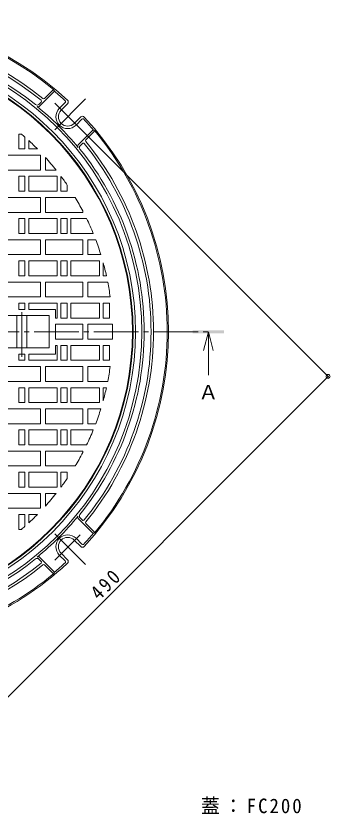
# Model space of a CAD drawing. Units: millimetres, scale not verified. Extents: x -612 to 760, y -539 to 547.
# Drawn here: x -182 to 71, y -127 to 515 of the extents above; entities that cross this region are included whole.
import ezdxf
from ezdxf.enums import TextEntityAlignment as Align

# ---------------------------------------------------------------- set-up
doc = ezdxf.new("R2010")
doc.units = ezdxf.units.MM
doc.header["$LTSCALE"] = 4
doc.header["$PDMODE"] = 32
doc.header["$PDSIZE"] = 3.2
doc.linetypes.add('CHAIN2', pattern=[12, 9, -1, 1, -1])
for name, color, linetype, lineweight in [('0-0_通り芯', 4, 'Continuous', 9), ('0-1_躯体', 2, 'Continuous', 9), ('0-2_仕上', 3, 'Continuous', 9), ('0-4_その他', 7, 'Continuous', 9), ('0-5_寸法', 7, 'Continuous', 9)]:
    doc.layers.add(name, color=color, linetype=linetype, lineweight=lineweight)
doc.styles.add('ＭＳ ゴシック', font='')
doc.styles.get('ＭＳ ゴシック').set_extended_font_data('MS Gothic')

msp = doc.modelspace()

# ---------------------------------------------------------------- linework, layer by layer
at = {"layer": '0-0_通り芯', "color": 3, "linetype": 'CHAIN2'}
msp.add_line((-599.369, 261.236), (-27.458, 261.236), dxfattribs=at)
at = {"layer": '0-1_躯体'}
for p, q in [((-151.739, 455.978), (-158.913, 448.804)), ((-150.938, 454.658), (-151.739, 455.978)), ((-150.938, 454.658), (-162.969, 442.627)), ((-161.756, 445.961), (-163.608, 444.109)), ((-142.282, 445.636), (-147.077, 440.841)), ((-140.486, 444.603), (-145.663, 439.427)), ((-129.88, 433.997), (-135.056, 428.82)), ((-128.847, 432.201), (-133.642, 427.406)), ((-119.825, 423.545), (-131.856, 411.514)), ((-118.505, 422.743), (-125.679, 415.57)), ((-119.825, 423.545), (-118.505, 422.743)), ((-128.522, 412.727), (-130.374, 410.875)), ((-119.825, 98.927), (-131.856, 110.958)), ((-128.522, 109.745), (-130.374, 111.597)), ((-118.505, 99.729), (-125.679, 106.902)), ((-119.825, 98.927), (-118.505, 99.729)), ((-129.88, 88.475), (-135.056, 93.652)), ((-128.847, 90.271), (-133.642, 95.066)), ((-161.756, 76.511), (-163.608, 78.364)), ((-150.938, 67.814), (-162.969, 79.845)), ((-142.282, 76.836), (-147.077, 81.631)), ((-140.486, 77.869), (-145.663, 83.045)), ((-151.739, 66.495), (-158.913, 73.668)), ((-150.938, 67.814), (-151.739, 66.495))]:
    msp.add_line(p, q, dxfattribs=at)
at = {"layer": '0-1_躯体', "linetype": 'CHAIN2'}
for p, q in [((-125.993, 448.49), (-150.738, 423.746)), ((-130.196, 424.668), (-150.587, 445.059)), ((-125.993, 73.982), (-150.738, 98.726)), ((-130.196, 97.805), (-150.587, 77.414))]:
    msp.add_line(p, q, dxfattribs=at)
at = {"layer": '0-1_躯体'}
for centre, radius, start, end in [((-313.247, 261.236), 254, 47.16049, 132.83951), ((-313.247, 261.236), 253, 50.32965, 129.67035), ((-313.247, 261.236), 242, 50.78658, 129.21342), ((-313.247, 261.236), 240, 50.88377, 129.11623), ((-313.247, 261.236), 234.5, 51.1898, 128.8102), ((-313.247, 261.236), 232.5, 0, 180), ((-313.247, 261.236), 227.5, 0, 180), ((-313.247, 261.236), 225.5, 0, 180), ((-313.247, 261.236), 252.5, 47.39275, 49.99844), ((-165.023, 445.523), 2, 231.19078, 315.00201), ((-162.463, 446.668), 1, 315, 50.88356), ((-159.62, 449.511), 1, 230.7869, 315), ((-142.989, 446.343), 1, 315.00401, 47.3933), ((-141.9, 446.018), 2, 315, 47.16048), ((-164.03, 443.688), 1.5, 230.72365, 315.00267), ((-313.247, 261.236), 234.2, 39.27795, 50.72205), ((-140.36, 434.124), 9.5, 135, 315), ((-140.36, 434.124), 7.5, 135, 315), ((-128.465, 432.583), 2, 42.83952, 135), ((-128.14, 431.494), 1, 42.6067, 134.99599), ((-313.247, 261.236), 252.5, 40.00156, 42.60725), ((-313.247, 261.236), 254, 317.16049, 42.83951), ((-313.247, 261.236), 253, 0, 39.67036), ((-130.796, 410.454), 1.5, 134.99733, 219.27635), ((-128.96, 409.46), 2, 134.99799, 218.80922), ((-127.815, 412.02), 1, 39.11644, 135), ((-313.247, 261.236), 240, 0, 39.11623), ((-124.972, 414.863), 1, 135, 219.2131), ((-313.247, 261.236), 242, 0, 39.21342), ((-313.247, 261.236), 234.5, 0, 38.8102), ((-313.247, 261.236), 227.5, 180, 0), ((-313.247, 261.236), 225.5, 180, 0), ((-313.247, 261.236), 232.5, 270, 0), ((-313.247, 261.236), 234.5, 321.1898, 0), ((-313.247, 261.236), 240, 320.88377, 0), ((-313.247, 261.236), 242, 320.78658, 0), ((-313.247, 261.236), 253, 320.32964, 0), ((-313.247, 261.236), 234.2, 309.27795, 320.72205), ((-130.796, 112.018), 1.5, 140.72365, 225.00267), ((-128.96, 113.012), 2, 141.19078, 225.00201), ((-127.815, 110.452), 1, 225, 320.88356), ((-124.972, 107.609), 1, 140.7869, 225), ((-140.36, 88.349), 9.5, 45, 225), ((-313.247, 261.236), 252.5, 317.39275, 319.99844), ((-140.36, 88.349), 7.5, 45, 225), ((-128.14, 90.978), 1, 225.00401, 317.3933), ((-128.465, 89.889), 2, 225, 317.16048), ((-313.247, 261.236), 234.5, 275.33652, 308.8102), ((-165.023, 76.949), 2, 44.99799, 128.80922), ((-164.03, 78.784), 1.5, 44.99733, 129.27635), ((-141.9, 76.454), 2, 312.83952, 45), ((-313.247, 261.236), 254, 272.16049, 312.83951), ((-313.247, 261.236), 242, 275.17107, 309.21342), ((-313.247, 261.236), 240, 275.24491, 309.11623), ((-162.463, 75.804), 1, 309.11644, 45), ((-159.62, 72.961), 1, 45, 129.2131), ((-313.247, 261.236), 252.5, 310.00156, 312.60725), ((-142.989, 76.129), 1, 312.6067, 44.99599), ((-313.247, 261.236), 253, 274.68007, 309.67035)]:
    msp.add_arc(centre, radius, start, end, dxfattribs=at)
at = {"layer": '0-2_仕上'}
for p, q in [((-177.601, 420.236), (-179.747, 420.236)), ((-174.747, 408.236), (-174.747, 417.756)), ((-171.747, 408.236), (-171.747, 415.05)), ((-171.747, 408.236), (-164.681, 408.236)), ((-162.247, 403.236), (-192.247, 403.236)), ((-162.247, 403.236), (-162.247, 391.236)), ((-158.247, 401.435), (-158.247, 391.236)), ((-162.247, 391.236), (-192.247, 391.236)), ((-179.747, 374.236), (-179.747, 386.236)), ((-174.747, 386.236), (-179.747, 386.236)), ((-174.747, 374.236), (-174.747, 386.236)), ((-149.598, 391.236), (-158.247, 391.236)), ((-148.747, 374.236), (-148.747, 386.236)), ((-145.747, 374.236), (-145.747, 386.234)), ((-140.747, 374.236), (-140.747, 379.239)), ((-174.747, 374.236), (-179.747, 374.236)), ((-171.747, 374.236), (-148.747, 374.236)), ((-140.747, 374.236), (-145.747, 374.236)), ((-162.247, 369.236), (-192.247, 369.236)), ((-162.247, 369.236), (-162.247, 357.236)), ((-158.247, 369.236), (-158.247, 357.236)), ((-134.314, 369.236), (-158.247, 369.236)), ((-162.247, 357.236), (-192.247, 357.236)), ((-128.247, 357.236), (-158.247, 357.236)), ((-128.247, 358.478), (-128.247, 357.236)), ((-179.747, 340.236), (-179.747, 352.236)), ((-174.747, 352.236), (-179.747, 352.236)), ((-174.747, 340.236), (-174.747, 352.236)), ((-148.747, 340.236), (-148.747, 352.236)), ((-145.747, 340.236), (-145.747, 352.236)), ((-140.747, 352.236), (-145.747, 352.236)), ((-140.747, 340.236), (-140.747, 352.236)), ((-137.747, 340.236), (-137.747, 352.236)), ((-137.747, 352.236), (-125.098, 352.236)), ((-162.247, 335.236), (-192.247, 335.236)), ((-174.747, 340.236), (-179.747, 340.236)), ((-171.747, 340.236), (-148.747, 340.236)), ((-162.247, 335.236), (-162.247, 323.236)), ((-158.247, 335.236), (-158.247, 323.236)), ((-128.247, 335.236), (-158.247, 335.236)), ((-140.747, 340.236), (-145.747, 340.236)), ((-137.747, 340.236), (-119.753, 340.236)), ((-128.247, 335.236), (-128.247, 323.236)), ((-124.247, 335.236), (-124.247, 323.236)), ((-117.786, 335.236), (-124.247, 335.236)), ((-162.247, 323.236), (-192.247, 323.236)), ((-128.247, 323.236), (-158.247, 323.236)), ((-113.655, 323.236), (-124.247, 323.236)), ((-179.747, 306.236), (-179.747, 318.236)), ((-174.747, 318.236), (-179.747, 318.236)), ((-174.747, 306.236), (-174.747, 318.236)), ((-148.747, 306.236), (-148.747, 318.236)), ((-145.747, 306.236), (-145.747, 318.236)), ((-140.747, 318.236), (-145.747, 318.236)), ((-140.747, 306.236), (-140.747, 318.236)), ((-114.747, 306.236), (-114.747, 318.236)), ((-111.747, 306.236), (-111.747, 316.721)), ((-174.747, 306.236), (-179.747, 306.236)), ((-171.747, 306.236), (-148.747, 306.236)), ((-140.747, 306.236), (-145.747, 306.236)), ((-137.747, 306.236), (-114.747, 306.236)), ((-109.149, 306.236), (-111.747, 306.236)), ((-162.247, 301.236), (-192.247, 301.236)), ((-162.247, 301.236), (-162.247, 289.236)), ((-158.247, 301.236), (-158.247, 289.236)), ((-128.247, 301.236), (-158.247, 301.236)), ((-128.247, 301.236), (-128.247, 289.236)), ((-124.247, 301.236), (-124.247, 289.236)), ((-108.11, 301.236), (-124.247, 301.236)), ((-162.247, 289.236), (-192.247, 289.236)), ((-128.247, 289.236), (-158.247, 289.236)), ((-106.131, 289.236), (-124.247, 289.236)), ((-174.747, 284.236), (-179.747, 284.236)), ((-179.747, 279.236), (-179.747, 284.236)), ((-174.747, 279.236), (-174.747, 284.236)), ((-171.747, 284.236), (-148.747, 284.236)), ((-171.747, 279.236), (-171.747, 284.236)), ((-148.747, 272.236), (-148.747, 284.236)), ((-145.747, 272.236), (-145.747, 284.236)), ((-140.747, 284.236), (-145.747, 284.236)), ((-140.747, 272.236), (-140.747, 284.236)), ((-114.747, 272.236), (-114.747, 284.236)), ((-111.747, 272.236), (-111.747, 284.236)), ((-106.747, 284.236), (-111.747, 284.236)), ((-106.747, 272.236), (-106.747, 284.236)), ((-174.747, 279.236), (-179.747, 279.236)), ((-150.247, 279.236), (-171.747, 279.236)), ((-150.247, 279.236), (-150.247, 272.236)), ((-155.247, 274.236), (-199.247, 274.236)), ((-181.247, 274.236), (-181.247, 248.236)), ((-173.247, 248.236), (-173.247, 274.236)), ((-155.247, 274.236), (-155.247, 248.236)), ((-150.247, 272.236), (-148.747, 272.236)), ((-140.747, 272.236), (-145.747, 272.236)), ((-137.747, 272.236), (-114.747, 272.236)), ((-106.747, 272.236), (-111.747, 272.236)), ((-128.247, 267.236), (-150.247, 267.236)), ((-150.247, 255.236), (-150.247, 267.236)), ((-128.247, 255.236), (-128.247, 267.236)), ((-104.334, 267.236), (-124.247, 267.236)), ((-124.247, 267.236), (-124.247, 255.236)), ((-128.247, 255.236), (-150.247, 255.236)), ((-104.334, 255.236), (-124.247, 255.236)), ((-155.247, 248.236), (-199.247, 248.236)), ((-150.247, 250.236), (-148.747, 250.236)), ((-150.247, 243.236), (-150.247, 250.236)), ((-148.747, 250.236), (-148.747, 238.236)), ((-140.747, 250.236), (-145.747, 250.236)), ((-145.747, 250.236), (-145.747, 238.236)), ((-140.747, 250.236), (-140.747, 238.236)), ((-137.747, 250.236), (-114.747, 250.236)), ((-114.747, 250.236), (-114.747, 238.236)), ((-106.747, 250.236), (-111.747, 250.236)), ((-111.747, 250.236), (-111.747, 238.236)), ((-106.747, 250.236), (-106.747, 238.236)), ((-179.747, 243.236), (-179.747, 238.236)), ((-174.747, 243.236), (-179.747, 243.236)), ((-174.747, 238.236), (-179.747, 238.236)), ((-174.747, 243.236), (-174.747, 238.236)), ((-171.747, 243.236), (-171.747, 238.236)), ((-150.247, 243.236), (-171.747, 243.236)), ((-171.747, 238.236), (-148.747, 238.236)), ((-140.747, 238.236), (-145.747, 238.236)), ((-106.747, 238.236), (-111.747, 238.236)), ((-162.247, 233.236), (-192.247, 233.236)), ((-162.247, 221.236), (-162.247, 233.236)), ((-158.247, 221.236), (-158.247, 233.236)), ((-128.247, 233.236), (-158.247, 233.236)), ((-128.247, 221.236), (-128.247, 233.236)), ((-124.247, 221.236), (-124.247, 233.236)), ((-106.131, 233.236), (-124.247, 233.236)), ((-162.247, 221.236), (-192.247, 221.236)), ((-128.247, 221.236), (-158.247, 221.236)), ((-108.11, 221.236), (-124.247, 221.236)), ((-174.747, 216.236), (-179.747, 216.236)), ((-179.747, 216.236), (-179.747, 204.236)), ((-174.747, 216.236), (-174.747, 204.236)), ((-171.747, 216.236), (-148.747, 216.236)), ((-148.747, 216.236), (-148.747, 204.236)), ((-140.747, 216.236), (-145.747, 216.236)), ((-145.747, 216.236), (-145.747, 204.236)), ((-140.747, 216.236), (-140.747, 204.236)), ((-137.747, 216.236), (-114.747, 216.236)), ((-114.747, 216.236), (-114.747, 204.236)), ((-111.747, 216.236), (-111.747, 205.751)), ((-109.149, 216.236), (-111.747, 216.236)), ((-162.247, 199.236), (-192.247, 199.236)), ((-174.747, 204.236), (-179.747, 204.236)), ((-162.247, 187.236), (-162.247, 199.236)), ((-158.247, 187.236), (-158.247, 199.236)), ((-128.247, 199.236), (-158.247, 199.236)), ((-140.747, 204.236), (-145.747, 204.236)), ((-128.247, 187.236), (-128.247, 199.236)), ((-124.247, 187.236), (-124.247, 199.236)), ((-113.655, 199.236), (-124.247, 199.236)), ((-162.247, 187.236), (-192.247, 187.236)), ((-128.247, 187.236), (-158.247, 187.236)), ((-117.786, 187.236), (-124.247, 187.236)), ((-174.747, 182.236), (-179.747, 182.236)), ((-179.747, 182.236), (-179.747, 170.236)), ((-174.747, 182.236), (-174.747, 170.236)), ((-171.747, 182.236), (-148.747, 182.236)), ((-148.747, 182.236), (-148.747, 170.236)), ((-140.747, 182.236), (-145.747, 182.236)), ((-145.747, 182.236), (-145.747, 170.236)), ((-140.747, 182.236), (-140.747, 170.236)), ((-137.747, 182.236), (-137.747, 170.236)), ((-137.747, 182.236), (-119.753, 182.236)), ((-174.747, 170.236), (-179.747, 170.236)), ((-140.747, 170.236), (-145.747, 170.236)), ((-137.747, 170.236), (-125.098, 170.236)), ((-162.247, 165.236), (-192.247, 165.236)), ((-162.247, 153.236), (-162.247, 165.236)), ((-158.247, 153.236), (-158.247, 165.236)), ((-128.247, 165.236), (-158.247, 165.236)), ((-128.247, 163.995), (-128.247, 165.236)), ((-162.247, 153.236), (-192.247, 153.236)), ((-174.747, 148.236), (-179.747, 148.236)), ((-179.747, 148.236), (-179.747, 136.236)), ((-174.747, 148.236), (-174.747, 136.236)), ((-171.747, 148.236), (-148.747, 148.236)), ((-134.314, 153.236), (-158.247, 153.236)), ((-148.747, 148.236), (-148.747, 136.236)), ((-140.747, 148.236), (-145.747, 148.236)), ((-145.747, 148.236), (-145.747, 136.238)), ((-140.747, 148.236), (-140.747, 143.233)), ((-174.747, 136.236), (-179.747, 136.236)), ((-162.247, 131.236), (-192.247, 131.236)), ((-162.247, 119.236), (-162.247, 131.236)), ((-158.247, 121.037), (-158.247, 131.236)), ((-149.598, 131.236), (-158.247, 131.236)), ((-162.247, 119.236), (-192.247, 119.236)), ((-174.747, 114.236), (-174.747, 104.716)), ((-171.747, 114.236), (-171.747, 107.423)), ((-171.747, 114.236), (-164.681, 114.236)), ((-177.601, 102.236), (-179.747, 102.236))]:
    msp.add_line(p, q, dxfattribs=at)
at = {"layer": '0-2_仕上', "linetype": 'CHAIN2'}
msp.add_line((-177.247, 276.971), (-177.247, 241.152), dxfattribs=at)
at = {"layer": '0-2_仕上'}
for points in [[(-174.747, 408.236), (-179.747, 408.236), (-179.747, 420.236)], [(-171.747, 374.236), (-171.747, 386.236), (-148.747, 386.236)], [(-171.747, 340.236), (-171.747, 352.236), (-148.747, 352.236)], [(-171.747, 306.236), (-171.747, 318.236), (-148.747, 318.236)], [(-137.747, 306.236), (-137.747, 318.236), (-114.747, 318.236)], [(-137.747, 272.236), (-137.747, 284.236), (-114.747, 284.236)], [(-137.747, 250.236), (-137.747, 238.236), (-114.747, 238.236)], [(-171.747, 216.236), (-171.747, 204.236), (-148.747, 204.236)], [(-137.747, 216.236), (-137.747, 204.236), (-114.747, 204.236)], [(-171.747, 182.236), (-171.747, 170.236), (-148.747, 170.236)], [(-171.747, 148.236), (-171.747, 136.236), (-148.747, 136.236)], [(-174.747, 114.236), (-179.747, 114.236), (-179.747, 102.236)]]:
    msp.add_lwpolyline(points, dxfattribs=at)
msp.add_circle((-313.247, 261.236), 225, dxfattribs=at)
for start, end in [(48.49538, 49.53177), (44.69637, 47.38765), (38.46304, 42.12971), (34.37495, 36.73245), (27.72769, 31.11426), (22.20926, 25.81117), (17.25655, 20.73628), (12.43378, 15.39543), (7.69914, 11.03377), (358.35501, 1.64508), (348.96623, 352.30086), (344.60457, 347.56622), (339.26372, 342.74345), (334.18883, 337.79074), (328.88574, 332.27231), (323.26755, 325.62505), (317.87029, 321.53696), (312.61235, 315.30363), (310.46823, 311.50462)]:
    msp.add_arc((-313.247, 261.236), 209, start, end, dxfattribs=at)
at = {"layer": '0-4_その他'}
for p, q in [((70.093, 224.379), (-134.349, 428.82)), ((-277.237, -121.255), (69.245, 225.228))]:
    msp.add_line(p, q, dxfattribs=at)
msp.add_point((69.245, 225.228), dxfattribs=at)
at = {"layer": '0-5_寸法', "color": 4}
for q in [(-31.125, 246.236), (-23.125, 246.236), (-27.125, 226.236)]:
    msp.add_line((-27.125, 261.236), q, dxfattribs=at)
msp.add_solid([(-39.625, 259.986), (-14.625, 259.986), (-39.625, 262.486), (-14.625, 262.486)], dxfattribs=at)

# ---------------------------------------------------------------- texts
at = {"layer": '0-4_その他', "color": 2, "insert": (-114.885, 44.491), "char_height": 11.73, "attachment_point": 7, "rotation": 45, "style": 'ＭＳ ゴシック'}
msp.add_mtext('\\T1.27;\\W0.9;490', dxfattribs=at)
at = {"layer": '0-5_寸法', "color": 2, "style": 'ＭＳ ゴシック'}
msp.add_text('Ａ', height=11.73, dxfattribs=at).set_placement((-35.125, 203.236), align=Align.BOTTOM_LEFT)
at = {"layer": '0-5_寸法', "color": 2, "insert": (-33.058, -126.725), "char_height": 11.73, "attachment_point": 7, "style": 'ＭＳ ゴシック'}
msp.add_mtext('\\T1.21;\\W0.95;蓋：FC200', dxfattribs=at)

doc.saveas('drawing.dxf')
